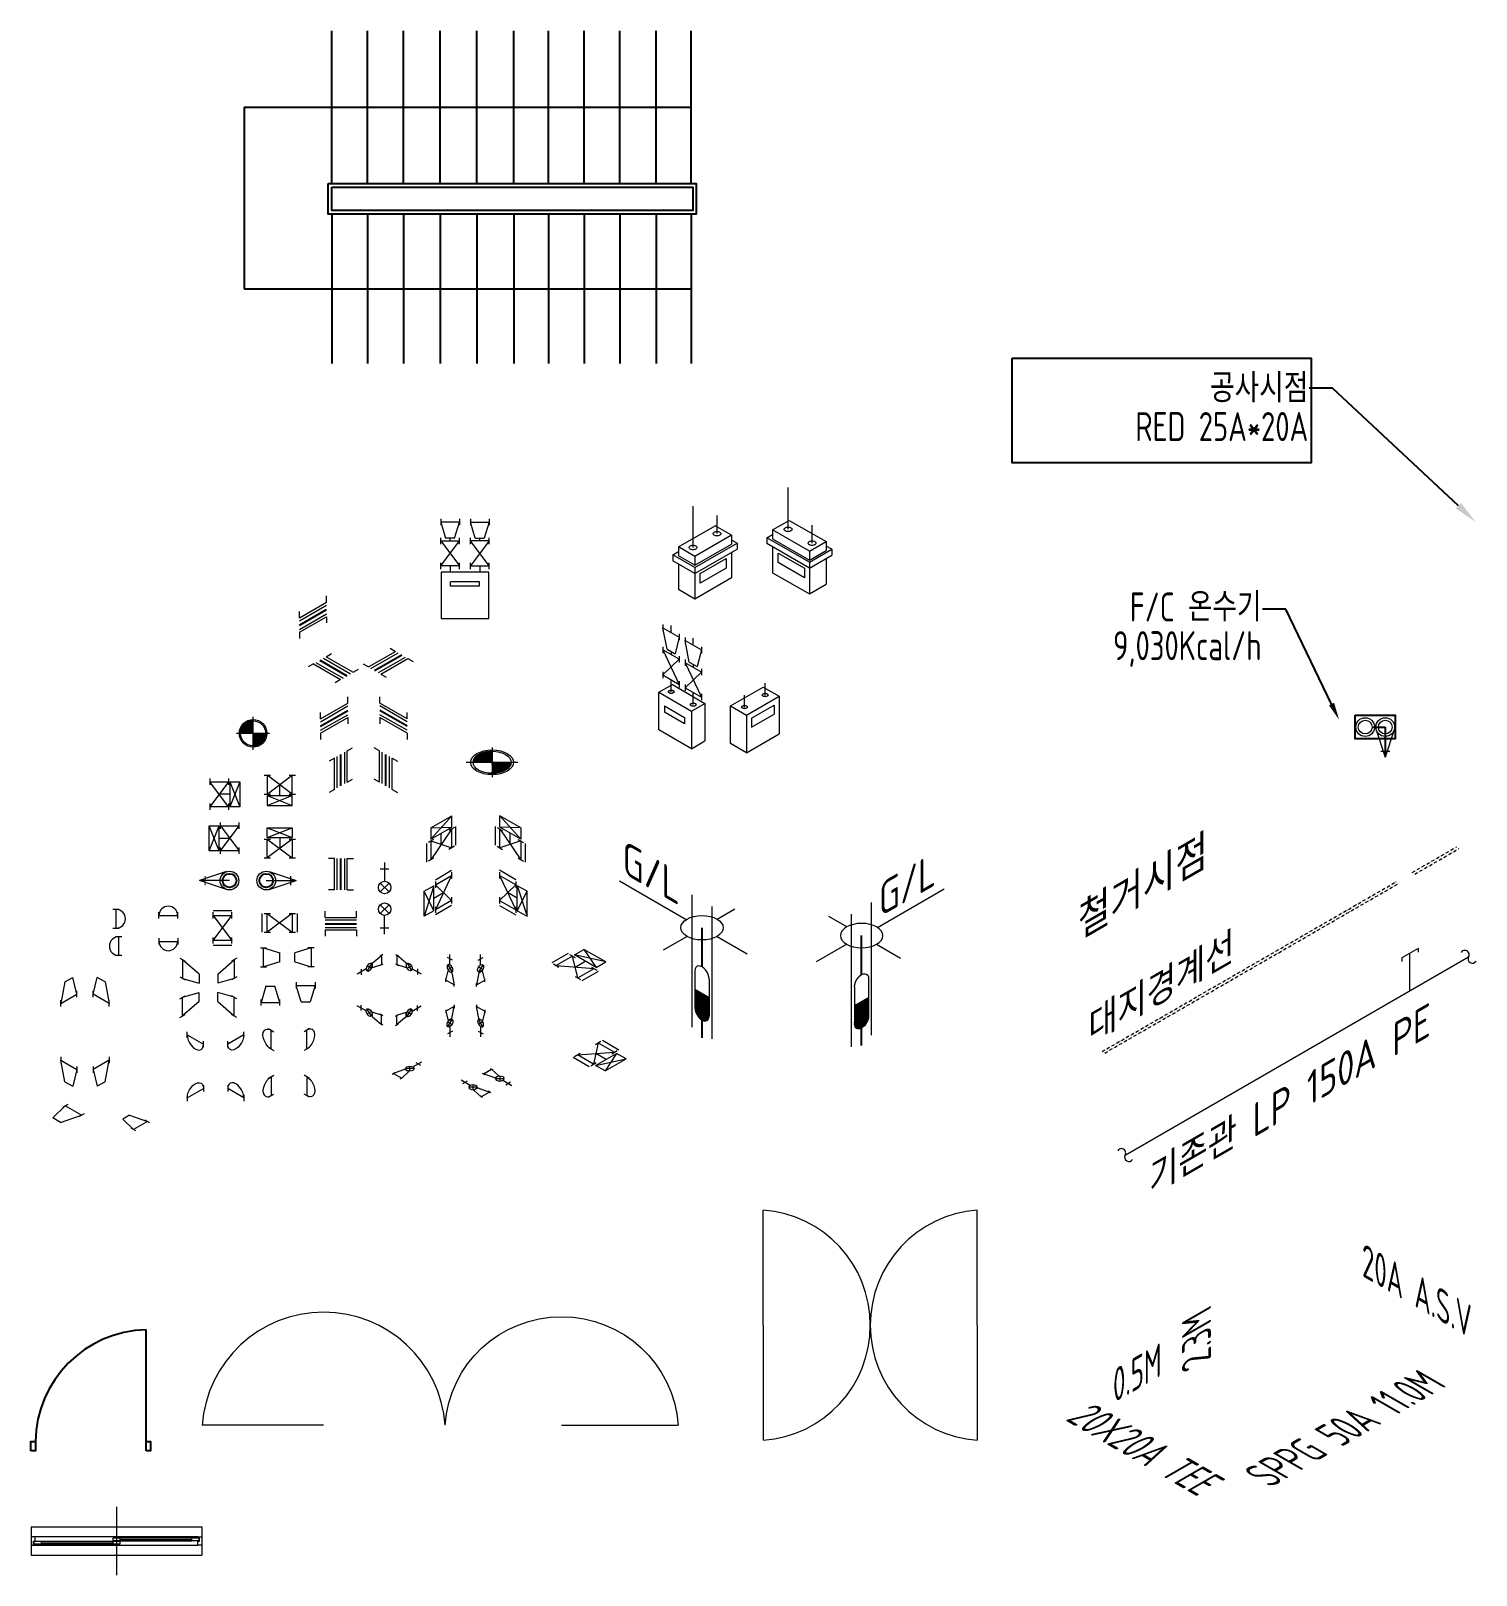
# Model space of a CAD drawing. Header units: millimetres. Extents: x 16332047 to 33387680, y -14835522 to -7015081.
# Drawn here: x 16589465 to 16605841, y -7622866 to -7605361 of the extents above; entities that cross this region are included whole.
import ezdxf
from ezdxf import colors
from ezdxf.entities.mleader import LeaderData, LeaderLine
from ezdxf.math import Vec2, Vec3

# ---------------------------------------------------------------- set-up
doc = ezdxf.new("R2010")
doc.units = ezdxf.units.MM
doc.header["$LTSCALE"] = 300
doc.header["$MEASUREMENT"] = 0
doc.linetypes.add('ACAD_ISO12W100', pattern=[21, 12, -3, 0, -3, 0, -3])
doc.layers.get('0').update_dxf_attribs({"linetype": 'CONTINUOUS'})
for name, color, linetype in [('8', 8, 'CONTINUOUS'), ('TEXT', 3, 'CONTINUOUS'), ('건물', 8, 'CONTINUOUS')]:
    doc.layers.add(name, color=color, linetype=linetype)
for name, color, linetype, lineweight in [('건물외벽', 2, 'CONTINUOUS', 18), ('기존관', 7, 'CONTINUOUS', 9), ('배관', 6, 'CONTINUOUS', 25)]:
    doc.layers.add(name, color=color, linetype=linetype, lineweight=lineweight)
doc.styles.add('ISOCP', font='isocp.shx', dxfattribs={"width": 1.1, "oblique": 30, "bigfont": 'whgtxt.shx'})
doc.styles.get("Standard").update_dxf_attribs({"font": 'symbol.ttf'})
doc.styles.add('style1', font='isocp.shx', dxfattribs={"width": 0.8, "bigfont": 'whgtxt.shx'})
doc.linetypes.add('GAS_LINE', pattern='A,12.7,-5.08,["GAS",Standard,S=2.54,R=0,X=-2.54,Y=-1.27],-6.35', length=24.13)

# ---------------------------------------------------------------- blocks, each defined once
blk = doc.blocks.new('A$C430B08D5')
at = {"color": 8, "lineweight": 5}
blk.add_line((0, 0), (-1102, 0), dxfattribs=at)
for centre, start, end in [((-3, -78), 89.8568, 175.967), ((3, -78), 4.033, 90.1432)]:
    blk.add_arc(centre, 1102, start, end, dxfattribs=at)
blk = doc.blocks.new('A$C45463C32')
at = {"layer": '건물'}
blk.add_line((-39, 82), (-39, 1045), dxfattribs=at)
for points in [[(-1032, 0), (-1032, 82), (-993, 82), (-993, 0)], [(-39, 0), (-39, 82), (0, 82), (0, 0)]]:
    blk.add_lwpolyline(points, close=True, dxfattribs=at)
blk.add_arc((-16, 69), 976, 91.3461, 179.2791, dxfattribs=at)
blk = doc.blocks.new('A$C4ACD31C0')
at = {"color": 8, "lineweight": 5}
for p, q in [((0, 2049), (-1102, 2049)), ((0, 2049), (1102, 2049)), ((0, 0), (-1102, 0)), ((0, 0), (1102, 0))]:
    blk.add_line(p, q, dxfattribs=at)
for centre, start, end in [((-3, 2126), 184.033, 270.1432), ((3, 2126), 269.8568, 355.967), ((-3, -78), 89.8568, 175.967), ((3, -78), 4.033, 90.1432)]:
    blk.add_arc(centre, 1102, start, end, dxfattribs=at)

msp = doc.modelspace()

# ---------------------------------------------------------------- hatches: boundary and pattern name
at = {"layer": '기존관', "lineweight": 9}
h = msp.add_hatch(dxfattribs=at)
h.set_pattern_fill('ANSI37', color=256, scale=14.195578, style=0)
h.set_pattern_definition([(45, (16455516.9703, -7666395.7417), (-1.254723667, 1.254723667), []), (135, (16455516.9703, -7666395.7417), (-1.254723667, -1.254723667), [])])
h.paths.add_polyline_path([(16591983, -7613324), (16591983, -7613182, 0.414214), (16591841, -7613324)])
h.paths.add_polyline_path([(16591983, -7613324), (16591983, -7613466, 0.414214), (16592125, -7613324)])
h = msp.add_hatch(dxfattribs=at)
h.set_pattern_fill('ANSI37', color=256, scale=9.936904, style=0)
h.set_pattern_definition([(45, (16497269.1001, -7650695.6995), (-0.878306567, 0.878306567), []), (135, (16497269.1001, -7650695.6995), (-0.878306567, -0.878306567), [])])
edge = h.paths.add_edge_path()
edge.add_line((16594691, -7613652), (16594691, -7613527))
edge.add_ellipse((16594691, -7613652), major_axis=(-216, 0), ratio=0.57735, start_angle=270, end_angle=360)
edge.add_line((16594475, -7613652), (16594691, -7613652))
edge = h.paths.add_edge_path()
edge.add_line((16594691, -7613652), (16594691, -7613776))
edge.add_ellipse((16594691, -7613652), major_axis=(-216, 0), ratio=0.57735, start_angle=90, end_angle=180)
edge.add_line((16594907, -7613652), (16594691, -7613652))
at = {"layer": '기존관'}
h = msp.add_hatch(dxfattribs=at)
h.set_pattern_fill('ANSI37', color=256, scale=35.488945, style=0)
h.set_pattern_definition([(45, (16582853.189, -7709222.006), (-3.13680917, 3.13680917), []), (135, (16582853.189, -7709222.006), (-3.13680917, -3.13680917), [])])
edge = h.paths.add_edge_path()
edge.add_line((16597150, -7616322), (16596990, -7616229))
edge.add_line((16596990, -7616229), (16596990, -7616436))
edge.add_ellipse((16597070, -7616482), major_axis=(56.5, -97.9), ratio=0.57735, start_angle=225, end_angle=405)
edge.add_line((16597150, -7616528), (16597150, -7616322))
h = msp.add_hatch(dxfattribs=at)
h.set_pattern_fill('ANSI37', color=256, scale=35.488945, style=0)
h.set_pattern_definition([(135, (16613094.94, -7709310.574), (3.13680917, 3.13680917), []), (45, (16613094.94, -7709310.574), (3.13680917, -3.13680917), [])])
edge = h.paths.add_edge_path()
edge.add_ellipse((16598878, -7616571), major_axis=(-56.5, -97.9), ratio=0.57735, start_angle=-45, end_angle=135)
edge.add_line((16598958, -7616525), (16598958, -7616318))
edge.add_line((16598958, -7616318), (16598798, -7616410))
edge.add_line((16598798, -7616410), (16598798, -7616617))

# ---------------------------------------------------------------- linework, layer by layer
at = {"lineweight": 9}
for p in [(16604710, -7613285), (16604913, -7613285)]:
    msp.add_line(p, (16604812, -7613593), dxfattribs=at)
msp.add_line((16604812, -7613253), (16604812, -7613593))
msp.add_lwpolyline([(16604472, -7613118), (16604925, -7613118), (16604925, -7613388), (16604472, -7613388)], close=True)
at = {"lineweight": 9, "const_width": 14.2}
msp.add_lwpolyline([(16604760, -7613529), (16604864, -7613529)], dxfattribs=at)
msp.add_lwpolyline([(16603119, -7614412, 0, 0, 0), (16603628, -7614118, 145, 0, 0), (16603899, -7613961, 0, 0, 0)], format="xyseb")
at = {"lineweight": 9}
for centre in [(16604585, -7613253), (16604812, -7613253)]:
    msp.add_circle(centre, 106, dxfattribs=at)
for centre, start, end in [((16605715, -7615833), 330, 150), ((16605799, -7615881), 150, 330), ((16601823, -7618080), 330, 150), ((16601907, -7618129), 150, 330)]:
    msp.add_arc(centre, 48.5, start, end, dxfattribs=at)
at = {"layer": '건물'}
for p, q in [((16592875, -7607093), (16592875, -7605361)), ((16593281, -7607093), (16593281, -7605361)), ((16593687, -7607093), (16593687, -7605361)), ((16594103, -7607093), (16594103, -7605361)), ((16594518, -7607093), (16594518, -7605361)), ((16594937, -7607093), (16594937, -7605361)), ((16595330, -7607093), (16595330, -7605361)), ((16595736, -7607093), (16595736, -7605361)), ((16596138, -7607093), (16596138, -7605361)), ((16596549, -7607093), (16596549, -7605361)), ((16596946, -7607093), (16596946, -7605361)), ((16591880, -7606225), (16591880, -7608284)), ((16591880, -7606225), (16596946, -7606225)), ((16592875, -7607437), (16592875, -7609132)), ((16593281, -7607437), (16593281, -7609132)), ((16593687, -7607437), (16593687, -7609132)), ((16594103, -7607437), (16594103, -7609132)), ((16594518, -7607437), (16594518, -7609132)), ((16594937, -7607437), (16594937, -7609132)), ((16595330, -7607437), (16595330, -7609132)), ((16595736, -7607437), (16595736, -7609132)), ((16596138, -7607437), (16596138, -7609132)), ((16596549, -7607437), (16596549, -7609132)), ((16596946, -7607437), (16596946, -7609132)), ((16591880, -7608284), (16596946, -7608284))]:
    msp.add_line(p, q, dxfattribs=at)
at = {"layer": '건물', "lineweight": 0}
for p, q in [((16590435, -7622093), (16590435, -7622866)), ((16589469, -7622320), (16589469, -7622639)), ((16589469, -7622320), (16591401, -7622320)), ((16591358, -7622432), (16589512, -7622432)), ((16591401, -7622320), (16591401, -7622639)), ((16589512, -7622528), (16591358, -7622528)), ((16589580, -7622483), (16590396, -7622483)), ((16589580, -7622500), (16590396, -7622500)), ((16589580, -7622517), (16590396, -7622517)), ((16590474, -7622443), (16591290, -7622443)), ((16590474, -7622461), (16591290, -7622461)), ((16590474, -7622477), (16591290, -7622477)), ((16589469, -7622639), (16591401, -7622639))]:
    msp.add_line(p, q, dxfattribs=at)
at = {"layer": '건물'}
for points in [[(16592835, -7607093), (16597004, -7607093), (16597004, -7607437), (16592835, -7607437)], [(16592875, -7607133), (16596964, -7607133), (16596964, -7607398), (16592875, -7607398)]]:
    msp.add_lwpolyline(points, close=True, dxfattribs=at)
at = {"layer": '건물', "lineweight": 0}
for points in [[(16589469, -7622528), (16589512, -7622528), (16589512, -7622520), (16589493, -7622520), (16589493, -7622480), (16589512, -7622480), (16589512, -7622432), (16589469, -7622432)], [(16591401, -7622528), (16591358, -7622528), (16591358, -7622480), (16591377, -7622480), (16591377, -7622440), (16591358, -7622440), (16591358, -7622432), (16591401, -7622432)], [(16589503, -7622483), (16589580, -7622483), (16589580, -7622517), (16589503, -7622517)], [(16590396, -7622443), (16590474, -7622443), (16590474, -7622477), (16590396, -7622477)], [(16590396, -7622483), (16590474, -7622483), (16590474, -7622517), (16590396, -7622517)], [(16591290, -7622443), (16591367, -7622443), (16591367, -7622477), (16591290, -7622477)]]:
    msp.add_lwpolyline(points, close=True, dxfattribs=at)
at = {"layer": '건물외벽', "linetype": 'ACAD_ISO12W100', "lineweight": 9, "ltscale": 0.01}
for p, q in [((16605118, -7614901), (16605619, -7614612)), ((16605148, -7614920), (16605649, -7614630)), ((16601603, -7616931), (16604940, -7615004)), ((16601634, -7616948), (16604965, -7615025))]:
    msp.add_line(p, q, dxfattribs=at)
at = {"layer": '기존관'}
for p, q in [((16598045, -7611011), (16598045, -7610538)), ((16596969, -7611216), (16596969, -7610749)), ((16597241, -7611059), (16597241, -7610854)), ((16596802, -7611210), (16597217, -7610970)), ((16597404, -7611078), (16597217, -7610970)), ((16597870, -7611019), (16598058, -7610910)), ((16597870, -7611019), (16597870, -7611121)), ((16598288, -7611260), (16597870, -7611019)), ((16598058, -7610910), (16598476, -7611151)), ((16598317, -7611168), (16598317, -7610963)), ((16594215, -7611143), (16594215, -7611113)), ((16594552, -7611143), (16594552, -7611113)), ((16596802, -7611210), (16596802, -7611311)), ((16596989, -7611318), (16596802, -7611210)), ((16597404, -7611078), (16596989, -7611318)), ((16596989, -7611446), (16597467, -7611170)), ((16596989, -7611419), (16597404, -7611179)), ((16597404, -7611078), (16597404, -7611179)), ((16597467, -7611170), (16597404, -7611134)), ((16597467, -7611170), (16597467, -7611237)), ((16597805, -7611107), (16597870, -7611070)), ((16597805, -7611107), (16597805, -7611174)), ((16598286, -7611384), (16597805, -7611107)), ((16598286, -7611452), (16597805, -7611174)), ((16597870, -7611121), (16598288, -7611362)), ((16597870, -7611215), (16597870, -7611506)), ((16598288, -7611260), (16598476, -7611151)), ((16598476, -7611151), (16598476, -7611253)), ((16598539, -7611238), (16598476, -7611202)), ((16596738, -7611301), (16596802, -7611264)), ((16596738, -7611301), (16596738, -7611368)), ((16596989, -7611446), (16596738, -7611301)), ((16596989, -7611512), (16596738, -7611368)), ((16596989, -7611419), (16596802, -7611311)), ((16596802, -7611404), (16596802, -7611694)), ((16596989, -7611512), (16597467, -7611237)), ((16596989, -7611318), (16596989, -7611419)), ((16597049, -7611513), (16597344, -7611343)), ((16597344, -7611343), (16597344, -7611451)), ((16597404, -7611273), (16597404, -7611562)), ((16597933, -7611280), (16598230, -7611451)), ((16597933, -7611388), (16597933, -7611280)), ((16598230, -7611560), (16597933, -7611388)), ((16598286, -7611384), (16598539, -7611238)), ((16598286, -7611452), (16598539, -7611306)), ((16598286, -7611384), (16598286, -7611743)), ((16598288, -7611362), (16598476, -7611253)), ((16598288, -7611260), (16598288, -7611362)), ((16598475, -7611343), (16598475, -7611634)), ((16598539, -7611238), (16598539, -7611306)), ((16594653, -7611497), (16594114, -7611497)), ((16594114, -7611497), (16594114, -7612022)), ((16594215, -7611427), (16594215, -7611497)), ((16594552, -7611427), (16594552, -7611497)), ((16594653, -7612022), (16594653, -7611497)), ((16596989, -7611446), (16596989, -7611802)), ((16597404, -7611562), (16596989, -7611802)), ((16597344, -7611451), (16597049, -7611621)), ((16597049, -7611621), (16597049, -7611513)), ((16597870, -7611506), (16598286, -7611743)), ((16598230, -7611451), (16598230, -7611560)), ((16594547, -7611608), (16594220, -7611608)), ((16594220, -7611655), (16594220, -7611608)), ((16594547, -7611655), (16594220, -7611655)), ((16594547, -7611655), (16594547, -7611608)), ((16596989, -7611802), (16596802, -7611694)), ((16598286, -7611743), (16598475, -7611634)), ((16594114, -7612022), (16594653, -7612022)), ((16593290, -7612572), (16593598, -7612395)), ((16593318, -7612588), (16593625, -7612410)), ((16593536, -7612359), (16593598, -7612395)), ((16592738, -7612496), (16593045, -7612673)), ((16593229, -7612537), (16593290, -7612572)), ((16593402, -7612636), (16593709, -7612459)), ((16593429, -7612652), (16593737, -7612475)), ((16593737, -7612475), (16593798, -7612510)), ((16593429, -7612652), (16593491, -7612688)), ((16592748, -7613241), (16593055, -7613064)), ((16593997, -7614397), (16594233, -7614260)), ((16595015, -7614397), (16594779, -7614260)), ((16593997, -7614523), (16594233, -7614386)), ((16595015, -7614523), (16594779, -7614386)), ((16591715, -7614993), (16591375, -7614993)), ((16592132, -7614993), (16592472, -7614993)), ((16597240, -7615430), (16597443, -7615313)), ((16598709, -7615519), (16598506, -7615402)), ((16596901, -7615626), (16596630, -7615782)), ((16597240, -7615626), (16597583, -7615824)), ((16598709, -7615715), (16598365, -7615913)), ((16599047, -7615715), (16599318, -7615871)), ((16593323, -7615934), (16593275, -7616016)), ((16593729, -7615931), (16593777, -7616014)), ((16594190, -7615947), (16594238, -7616030)), ((16594585, -7615947), (16594537, -7616030)), ((16593323, -7616531), (16593275, -7616449)), ((16593729, -7616534), (16593777, -7616451)), ((16594190, -7616650), (16594238, -7616568)), ((16594585, -7616650), (16594537, -7616568)), ((16593808, -7617125), (16593713, -7617125)), ((16594522, -7617336), (16594427, -7617336)), ((16594731, -7617238), (16594826, -7617238))]:
    msp.add_line(p, q, dxfattribs=at)
at = {"layer": '기존관', "lineweight": 9}
for p, q in [((16594109, -7610893), (16594109, -7610964)), ((16594109, -7610929), (16594164, -7611113)), ((16594322, -7610929), (16594109, -7610929)), ((16594266, -7611113), (16594322, -7610929)), ((16594322, -7610893), (16594322, -7610964)), ((16594446, -7610893), (16594446, -7610964)), ((16594446, -7610929), (16594659, -7610929)), ((16594501, -7611113), (16594446, -7610929)), ((16594659, -7610929), (16594603, -7611113)), ((16594659, -7610893), (16594659, -7610964)), ((16594109, -7611178), (16594109, -7611107)), ((16594109, -7611427), (16594322, -7611143)), ((16594109, -7611143), (16594322, -7611427)), ((16594109, -7611143), (16594322, -7611143)), ((16594266, -7611113), (16594164, -7611113)), ((16594322, -7611178), (16594322, -7611107)), ((16594446, -7611178), (16594446, -7611107)), ((16594659, -7611143), (16594446, -7611427)), ((16594659, -7611427), (16594446, -7611143)), ((16594659, -7611143), (16594446, -7611143)), ((16594501, -7611113), (16594603, -7611113)), ((16594659, -7611178), (16594659, -7611107)), ((16594109, -7611462), (16594109, -7611391)), ((16594322, -7611462), (16594322, -7611391)), ((16594446, -7611462), (16594446, -7611391)), ((16594659, -7611462), (16594659, -7611391)), ((16594322, -7611427), (16594109, -7611427)), ((16594446, -7611427), (16594659, -7611427)), ((16592508, -7612015), (16592816, -7611838)), ((16592508, -7612048), (16592816, -7611871)), ((16592816, -7611838), (16592816, -7611767)), ((16592508, -7612015), (16592508, -7611944)), ((16592508, -7612146), (16592816, -7611969)), ((16592508, -7612179), (16592816, -7612002)), ((16592816, -7612002), (16592816, -7612073)), ((16596627, -7612092), (16596627, -7612163)), ((16596720, -7612180), (16596720, -7612101)), ((16592508, -7612179), (16592508, -7612250)), ((16596627, -7612127), (16596812, -7612233)), ((16596675, -7612371), (16596627, -7612127)), ((16596812, -7612233), (16596764, -7612422)), ((16596812, -7612198), (16596812, -7612269)), ((16596878, -7612236), (16596878, -7612307)), ((16596926, -7612516), (16596878, -7612272)), ((16596878, -7612272), (16597063, -7612378)), ((16596971, -7612325), (16596971, -7612246)), ((16592809, -7612455), (16592870, -7612419)), ((16592809, -7612455), (16592870, -7612419)), ((16592809, -7612455), (16593116, -7612632)), ((16592809, -7612455), (16593116, -7612632)), ((16596627, -7612343), (16596627, -7612414)), ((16596812, -7612485), (16596627, -7612378)), ((16596627, -7612378), (16596812, -7612769)), ((16596675, -7612371), (16596764, -7612422)), ((16596720, -7612397), (16596720, -7612432)), ((16596812, -7612449), (16596812, -7612520)), ((16597063, -7612378), (16597015, -7612567)), ((16597063, -7612343), (16597063, -7612414)), ((16592667, -7612537), (16592605, -7612572)), ((16592667, -7612537), (16592605, -7612572)), ((16592667, -7612537), (16592974, -7612714)), ((16592667, -7612537), (16592974, -7612714)), ((16592695, -7612520), (16593003, -7612698)), ((16592695, -7612520), (16593003, -7612698)), ((16592780, -7612471), (16593088, -7612649)), ((16592780, -7612471), (16593088, -7612649)), ((16593116, -7612632), (16593178, -7612597)), ((16593116, -7612632), (16593178, -7612597)), ((16596627, -7612662), (16596812, -7612485)), ((16596627, -7612627), (16596627, -7612698)), ((16596878, -7612488), (16596878, -7612559)), ((16596878, -7612523), (16597063, -7612914)), ((16597063, -7612630), (16596878, -7612523)), ((16596878, -7612807), (16597063, -7612630)), ((16596926, -7612516), (16597015, -7612567)), ((16596971, -7612542), (16596971, -7612577)), ((16597063, -7612594), (16597063, -7612665)), ((16592974, -7612714), (16592913, -7612750)), ((16592974, -7612714), (16592913, -7612750)), ((16596581, -7612859), (16596734, -7612771)), ((16596627, -7612662), (16596812, -7612769)), ((16596720, -7612853), (16596720, -7612716)), ((16596734, -7612771), (16597103, -7612984)), ((16596812, -7612733), (16596812, -7612804)), ((16596878, -7612772), (16596878, -7612843)), ((16596878, -7612807), (16597063, -7612914)), ((16597393, -7613013), (16597763, -7612799)), ((16597763, -7612799), (16597945, -7612904)), ((16597785, -7612891), (16597785, -7612754)), ((16592748, -7613159), (16593055, -7612982)), ((16592748, -7613159), (16593055, -7612982)), ((16593055, -7612982), (16593055, -7612911)), ((16593055, -7612982), (16593055, -7612911)), ((16593420, -7612982), (16593420, -7612911)), ((16593727, -7613159), (16593420, -7612982)), ((16596581, -7612859), (16596950, -7613072)), ((16596581, -7613285), (16596581, -7612859)), ((16596971, -7612998), (16596971, -7612861)), ((16597063, -7612878), (16597063, -7612949)), ((16597552, -7613028), (16597552, -7612890)), ((16597575, -7613118), (16597945, -7612904)), ((16597945, -7612904), (16597945, -7613330)), ((16591983, -7613512), (16591983, -7613137)), ((16592748, -7613192), (16593055, -7613014)), ((16592748, -7613192), (16593055, -7613014)), ((16592748, -7613159), (16592748, -7613088)), ((16592748, -7613159), (16592748, -7613088)), ((16592748, -7613290), (16593055, -7613113)), ((16592748, -7613290), (16593055, -7613113)), ((16592748, -7613323), (16593055, -7613145)), ((16592748, -7613323), (16593055, -7613145)), ((16593055, -7613145), (16593055, -7613216)), ((16593055, -7613145), (16593055, -7613216)), ((16593727, -7613192), (16593420, -7613014)), ((16593727, -7613290), (16593420, -7613113)), ((16593420, -7613145), (16593420, -7613216)), ((16593727, -7613323), (16593420, -7613145)), ((16593727, -7613159), (16593727, -7613088)), ((16596643, -7613013), (16596873, -7613146)), ((16596643, -7613013), (16596643, -7613084)), ((16596873, -7613217), (16596643, -7613084)), ((16596873, -7613146), (16596873, -7613217)), ((16596950, -7613072), (16597103, -7612984)), ((16596950, -7613072), (16596950, -7613498)), ((16597103, -7612984), (16597103, -7613410)), ((16597393, -7613013), (16597575, -7613118)), ((16597393, -7613439), (16597393, -7613013)), ((16597575, -7613118), (16597575, -7613544)), ((16597632, -7613151), (16597888, -7613003)), ((16597632, -7613256), (16597888, -7613108)), ((16597632, -7613151), (16597632, -7613256)), ((16597888, -7613003), (16597888, -7613108)), ((16591796, -7613324), (16592170, -7613324)), ((16592748, -7613323), (16592748, -7613394)), ((16592748, -7613323), (16592748, -7613394)), ((16593727, -7613323), (16593727, -7613394)), ((16596950, -7613498), (16596581, -7613285)), ((16597575, -7613544), (16597945, -7613330)), ((16593049, -7613523), (16593111, -7613487)), ((16593415, -7613523), (16593354, -7613487)), ((16594691, -7613483), (16594691, -7613820)), ((16596950, -7613498), (16597103, -7613410)), ((16597575, -7613544), (16597393, -7613439)), ((16592907, -7613605), (16592846, -7613640)), ((16592907, -7613960), (16592907, -7613605)), ((16592936, -7613943), (16592936, -7613588)), ((16593021, -7613894), (16593021, -7613539)), ((16593049, -7613878), (16593049, -7613523)), ((16593415, -7613878), (16593415, -7613523)), ((16593444, -7613894), (16593444, -7613539)), ((16593529, -7613943), (16593529, -7613588)), ((16593557, -7613605), (16593619, -7613640)), ((16593557, -7613960), (16593557, -7613605)), ((16594399, -7613652), (16594983, -7613652)), ((16591491, -7613836), (16591491, -7613907)), ((16591704, -7613836), (16591704, -7613907)), ((16592108, -7613800), (16592179, -7613800)), ((16592144, -7614013), (16592427, -7613800)), ((16592427, -7614013), (16592144, -7613800)), ((16592144, -7613800), (16592144, -7614013)), ((16592392, -7613800), (16592463, -7613800)), ((16592427, -7614013), (16592427, -7613800)), ((16593049, -7613878), (16593111, -7613842)), ((16593415, -7613878), (16593354, -7613842)), ((16591704, -7614156), (16591491, -7613872)), ((16591704, -7613872), (16591491, -7614156)), ((16591491, -7613872), (16591704, -7613872)), ((16591720, -7614014), (16591598, -7614014)), ((16591720, -7613872), (16591832, -7614156)), ((16591832, -7613872), (16591720, -7614156)), ((16591720, -7613872), (16591720, -7614156)), ((16591720, -7613872), (16591832, -7613872)), ((16591832, -7613872), (16591832, -7614156)), ((16592108, -7614013), (16592179, -7614013)), ((16592144, -7614029), (16592144, -7614141)), ((16592144, -7614141), (16592427, -7614029)), ((16592144, -7614029), (16592427, -7614141)), ((16592144, -7614029), (16592427, -7614029)), ((16592286, -7614029), (16592286, -7613907)), ((16592392, -7614013), (16592463, -7614013)), ((16592427, -7614141), (16592427, -7614029)), ((16592907, -7613960), (16592846, -7613995)), ((16593557, -7613960), (16593619, -7613995)), ((16591491, -7614120), (16591491, -7614191)), ((16591704, -7614156), (16591491, -7614156)), ((16591704, -7614120), (16591704, -7614191)), ((16591832, -7614156), (16591720, -7614156)), ((16592144, -7614141), (16592427, -7614141)), ((16591485, -7614371), (16591597, -7614371)), ((16591485, -7614655), (16591485, -7614371)), ((16591485, -7614655), (16591597, -7614371)), ((16591597, -7614655), (16591485, -7614371)), ((16591597, -7614655), (16591597, -7614371)), ((16591613, -7614407), (16591613, -7614336)), ((16591613, -7614655), (16591825, -7614371)), ((16591613, -7614371), (16591825, -7614655)), ((16591613, -7614371), (16591825, -7614371)), ((16591825, -7614407), (16591825, -7614336)), ((16594233, -7614260), (16593997, -7614523)), ((16594233, -7614386), (16594233, -7614260)), ((16594282, -7614592), (16594282, -7614379)), ((16594729, -7614592), (16594729, -7614379)), ((16594779, -7614260), (16595015, -7614523)), ((16594779, -7614386), (16594779, -7614260)), ((16591597, -7614513), (16591719, -7614513)), ((16592108, -7614522), (16592179, -7614522)), ((16592144, -7614506), (16592427, -7614394)), ((16592144, -7614394), (16592427, -7614506)), ((16592144, -7614394), (16592427, -7614394)), ((16592144, -7614506), (16592144, -7614394)), ((16592144, -7614506), (16592427, -7614506)), ((16592427, -7614522), (16592144, -7614735)), ((16592144, -7614522), (16592427, -7614735)), ((16592144, -7614735), (16592144, -7614522)), ((16592286, -7614506), (16592286, -7614628)), ((16592392, -7614522), (16592463, -7614522)), ((16592427, -7614394), (16592427, -7614506)), ((16592427, -7614522), (16592427, -7614735)), ((16594027, -7614527), (16593966, -7614562)), ((16593997, -7614397), (16594233, -7614386)), ((16593997, -7614397), (16593997, -7614523)), ((16594233, -7614408), (16593997, -7614757)), ((16593997, -7614544), (16594233, -7614621)), ((16593997, -7614544), (16593997, -7614757)), ((16594115, -7614583), (16594115, -7614455)), ((16594264, -7614390), (16594202, -7614426)), ((16594233, -7614621), (16594233, -7614408)), ((16594748, -7614390), (16594809, -7614426)), ((16595015, -7614397), (16594779, -7614386)), ((16594779, -7614408), (16595015, -7614757)), ((16594779, -7614621), (16594779, -7614408)), ((16595015, -7614544), (16594779, -7614621)), ((16594897, -7614583), (16594897, -7614455)), ((16594984, -7614527), (16595046, -7614562)), ((16595015, -7614397), (16595015, -7614523)), ((16595015, -7614544), (16595015, -7614757)), ((16591597, -7614655), (16591485, -7614655)), ((16591613, -7614690), (16591613, -7614619)), ((16591825, -7614655), (16591613, -7614655)), ((16591825, -7614690), (16591825, -7614619)), ((16593947, -7614573), (16593947, -7614786)), ((16594264, -7614603), (16594202, -7614639)), ((16594748, -7614603), (16594809, -7614639)), ((16595064, -7614573), (16595064, -7614786)), ((16591683, -7614892), (16591375, -7614993)), ((16592108, -7614735), (16592179, -7614735)), ((16592164, -7614892), (16592472, -7614993)), ((16592392, -7614735), (16592463, -7614735)), ((16592907, -7614742), (16592836, -7614742)), ((16592907, -7615097), (16592907, -7614742)), ((16592936, -7615097), (16592936, -7614742)), ((16593021, -7615097), (16593021, -7614742)), ((16593049, -7615097), (16593049, -7614742)), ((16593049, -7614742), (16593120, -7614742)), ((16593423, -7614859), (16593522, -7614859)), ((16593473, -7614788), (16593473, -7615001)), ((16594027, -7614740), (16593966, -7614775)), ((16594048, -7614984), (16594232, -7614877)), ((16594232, -7614899), (16594232, -7614970)), ((16594959, -7614984), (16594774, -7614877)), ((16594774, -7614899), (16594774, -7614970)), ((16594984, -7614740), (16595046, -7614775)), ((16591683, -7615095), (16591375, -7614993)), ((16592164, -7615095), (16592472, -7614993)), ((16593523, -7615122), (16593422, -7615022)), ((16593422, -7615122), (16593523, -7615022)), ((16594029, -7615051), (16593920, -7615398)), ((16593920, -7615114), (16594029, -7615051)), ((16594029, -7615335), (16594029, -7615051)), ((16594048, -7615040), (16594232, -7614934)), ((16594232, -7614934), (16594048, -7615324)), ((16594048, -7615005), (16594048, -7615076)), ((16594232, -7615218), (16594048, -7615040)), ((16594959, -7615040), (16594774, -7614934)), ((16594774, -7614934), (16594959, -7615324)), ((16594774, -7615218), (16594959, -7615040)), ((16594959, -7615005), (16594959, -7615076)), ((16594977, -7615051), (16595087, -7615398)), ((16595087, -7615114), (16594977, -7615051)), ((16594977, -7615335), (16594977, -7615051)), ((16596891, -7615437), (16596134, -7615000)), ((16592907, -7615097), (16592836, -7615097)), ((16593049, -7615097), (16593120, -7615097)), ((16594029, -7615335), (16593920, -7615114)), ((16593920, -7615398), (16593920, -7615114)), ((16594029, -7615193), (16594140, -7615129)), ((16594232, -7615218), (16594048, -7615324)), ((16594232, -7615182), (16594232, -7615253)), ((16594774, -7615182), (16594774, -7615253)), ((16594774, -7615218), (16594959, -7615324)), ((16594977, -7615193), (16594867, -7615129)), ((16594977, -7615335), (16595087, -7615114)), ((16595087, -7615398), (16595087, -7615114)), ((16596957, -7616656), (16596957, -7615154)), ((16598991, -7616745), (16598991, -7615243)), ((16599057, -7615525), (16599814, -7615088)), ((16590395, -7615319), (16590466, -7615319)), ((16590430, -7615532), (16590430, -7615319)), ((16590916, -7615424), (16590916, -7615353)), ((16590916, -7615389), (16591129, -7615389)), ((16591129, -7615424), (16591129, -7615353)), ((16591530, -7615332), (16591743, -7615332)), ((16591530, -7615424), (16591530, -7615353)), ((16591530, -7615389), (16591743, -7615389)), ((16591530, -7615389), (16591743, -7615673)), ((16591530, -7615673), (16591743, -7615389)), ((16591743, -7615424), (16591743, -7615353)), ((16592087, -7615579), (16592087, -7615366)), ((16592108, -7615366), (16592179, -7615366)), ((16592427, -7615366), (16592144, -7615579)), ((16592144, -7615366), (16592427, -7615579)), ((16592144, -7615579), (16592144, -7615366)), ((16592392, -7615366), (16592463, -7615366)), ((16592427, -7615366), (16592427, -7615579)), ((16592484, -7615366), (16592484, -7615579)), ((16592801, -7615411), (16592801, -7615340)), ((16592801, -7615411), (16593156, -7615411)), ((16593156, -7615411), (16593156, -7615340)), ((16593523, -7615267), (16593422, -7615367)), ((16593422, -7615267), (16593523, -7615367)), ((16593473, -7615601), (16593473, -7615388)), ((16594029, -7615335), (16593920, -7615398)), ((16594232, -7615275), (16594048, -7615381)), ((16594048, -7615289), (16594048, -7615360)), ((16594774, -7615275), (16594959, -7615381)), ((16594959, -7615289), (16594959, -7615360)), ((16594977, -7615335), (16595087, -7615398)), ((16597184, -7616787), (16597184, -7615286)), ((16598764, -7616876), (16598764, -7615374)), ((16590395, -7615532), (16590466, -7615532)), ((16592108, -7615579), (16592179, -7615579)), ((16592392, -7615579), (16592463, -7615579)), ((16592801, -7615439), (16593156, -7615439)), ((16592801, -7615524), (16593156, -7615524)), ((16592801, -7615552), (16592801, -7615623)), ((16592801, -7615552), (16593156, -7615552)), ((16593156, -7615552), (16593156, -7615623)), ((16593423, -7615530), (16593522, -7615530)), ((16590495, -7615630), (16590424, -7615630)), ((16590460, -7615842), (16590460, -7615630)), ((16590916, -7615647), (16590916, -7615718)), ((16590916, -7615682), (16591129, -7615682)), ((16591129, -7615647), (16591129, -7615718)), ((16591530, -7615708), (16591530, -7615637)), ((16591743, -7615673), (16591530, -7615673)), ((16591743, -7615729), (16591530, -7615729)), ((16591743, -7615708), (16591743, -7615637)), ((16592065, -7615757), (16592136, -7615757)), ((16592101, -7615757), (16592286, -7615812)), ((16592101, -7615970), (16592101, -7615757)), ((16592640, -7615757), (16592455, -7615812)), ((16592675, -7615757), (16592604, -7615757)), ((16592640, -7615757), (16592640, -7615970)), ((16595624, -7615836), (16595732, -7615773)), ((16595978, -7615915), (16595732, -7615773)), ((16595732, -7615773), (16595870, -7615978)), ((16590495, -7615842), (16590424, -7615842)), ((16591152, -7615872), (16591213, -7615907)), ((16591370, -7616053), (16591183, -7615890)), ((16591183, -7615890), (16591183, -7616103)), ((16591582, -7616053), (16591770, -7615890)), ((16591800, -7615872), (16591739, -7615907)), ((16591770, -7615890), (16591770, -7616103)), ((16592286, -7615914), (16592101, -7615970)), ((16592286, -7615914), (16592286, -7615812)), ((16592455, -7615914), (16592455, -7615812)), ((16592455, -7615914), (16592640, -7615970)), ((16593332, -7615930), (16593439, -7615841)), ((16593332, -7615930), (16593332, -7615981)), ((16593439, -7615948), (16593332, -7615981)), ((16593454, -7615832), (16593423, -7615850)), ((16593454, -7615939), (16593423, -7615957)), ((16593439, -7615841), (16593439, -7615948)), ((16593598, -7615830), (16593629, -7615847)), ((16593598, -7615936), (16593629, -7615954)), ((16593719, -7615928), (16593613, -7615839)), ((16593613, -7615839), (16593613, -7615945)), ((16593613, -7615945), (16593719, -7615979)), ((16593719, -7615928), (16593719, -7615979)), ((16594241, -7615897), (16594187, -7615865)), ((16594214, -7615950), (16594214, -7615832)), ((16594534, -7615897), (16594588, -7615865)), ((16594561, -7615950), (16594561, -7615832)), ((16595552, -7615820), (16595367, -7615927)), ((16595386, -7615938), (16595447, -7615973)), ((16595601, -7615849), (16595417, -7615955)), ((16595417, -7615955), (16595847, -7615991)), ((16595570, -7615831), (16595632, -7615867)), ((16595662, -7616097), (16595601, -7615849)), ((16595870, -7615978), (16595624, -7615836)), ((16595978, -7615915), (16595624, -7615836)), ((16595632, -7615973), (16595747, -7615907)), ((16595870, -7615978), (16595978, -7615915)), ((16589851, -7616142), (16589939, -7616091)), ((16589987, -7616279), (16589939, -7616091)), ((16590169, -7616279), (16590217, -7616091)), ((16590305, -7616142), (16590217, -7616091)), ((16591152, -7616085), (16591213, -7616120)), ((16591183, -7616103), (16591370, -7616156)), ((16591370, -7616053), (16591370, -7616156)), ((16591582, -7616053), (16591582, -7616156)), ((16591770, -7616103), (16591582, -7616156)), ((16591800, -7616085), (16591739, -7616120)), ((16592065, -7615970), (16592136, -7615970)), ((16592675, -7615970), (16592604, -7615970)), ((16593265, -7615994), (16593163, -7616053)), ((16593206, -7615998), (16593206, -7616060)), ((16593323, -7615989), (16593275, -7615961)), ((16593729, -7615986), (16593777, -7615959)), ((16593787, -7615992), (16593888, -7616051)), ((16593846, -7615995), (16593846, -7616057)), ((16594168, -7616123), (16594192, -7616015)), ((16594168, -7616141), (16594168, -7616105)), ((16594260, -7616176), (16594168, -7616123)), ((16594190, -7616002), (16594238, -7615975)), ((16594236, -7616040), (16594192, -7616015)), ((16594236, -7616040), (16594260, -7616176)), ((16594539, -7616040), (16594515, -7616176)), ((16594515, -7616176), (16594607, -7616123)), ((16594585, -7616002), (16594537, -7615975)), ((16594539, -7616040), (16594583, -7616015)), ((16594607, -7616123), (16594583, -7616015)), ((16594607, -7616141), (16594607, -7616105)), ((16595632, -7616079), (16595693, -7616115)), ((16595662, -7616097), (16595847, -7615991)), ((16595712, -7616126), (16595896, -7616019)), ((16595816, -7615973), (16595878, -7616009)), ((16589851, -7616142), (16589803, -7616386)), ((16589803, -7616386), (16589987, -7616279)), ((16589987, -7616315), (16589987, -7616244)), ((16590169, -7616315), (16590169, -7616244)), ((16590353, -7616386), (16590169, -7616279)), ((16590305, -7616142), (16590353, -7616386)), ((16591152, -7616333), (16591213, -7616298)), ((16591183, -7616315), (16591370, -7616262)), ((16591370, -7616365), (16591370, -7616262)), ((16591770, -7616315), (16591582, -7616262)), ((16591582, -7616365), (16591582, -7616262)), ((16591800, -7616333), (16591739, -7616298)), ((16592129, -7616191), (16592073, -7616375)), ((16592129, -7616191), (16592231, -7616191)), ((16592286, -7616375), (16592231, -7616191)), ((16592472, -7616146), (16592472, -7616217)), ((16592527, -7616366), (16592472, -7616181)), ((16592472, -7616181), (16592685, -7616181)), ((16592685, -7616181), (16592630, -7616366)), ((16592685, -7616146), (16592685, -7616217)), ((16594260, -7616194), (16594260, -7616159)), ((16594515, -7616194), (16594515, -7616159)), ((16589803, -7616421), (16589803, -7616350)), ((16590353, -7616421), (16590353, -7616350)), ((16591183, -7616528), (16591183, -7616315)), ((16591370, -7616365), (16591183, -7616528)), ((16591582, -7616365), (16591770, -7616528)), ((16591770, -7616528), (16591770, -7616315)), ((16592073, -7616411), (16592073, -7616340)), ((16592073, -7616375), (16592286, -7616375)), ((16592286, -7616411), (16592286, -7616340)), ((16592527, -7616366), (16592630, -7616366)), ((16593265, -7616470), (16593163, -7616412)), ((16593206, -7616467), (16593206, -7616405)), ((16593323, -7616476), (16593275, -7616504)), ((16593729, -7616479), (16593777, -7616506)), ((16593787, -7616473), (16593888, -7616414)), ((16593846, -7616470), (16593846, -7616408)), ((16594260, -7616421), (16594168, -7616474)), ((16594168, -7616457), (16594168, -7616492)), ((16594168, -7616474), (16594192, -7616583)), ((16594236, -7616557), (16594260, -7616421)), ((16594260, -7616403), (16594260, -7616439)), ((16594515, -7616403), (16594515, -7616439)), ((16594515, -7616421), (16594607, -7616474)), ((16594539, -7616557), (16594515, -7616421)), ((16594607, -7616474), (16594583, -7616583)), ((16594607, -7616457), (16594607, -7616492)), ((16591152, -7616546), (16591213, -7616511)), ((16591800, -7616546), (16591739, -7616511)), ((16593332, -7616535), (16593332, -7616484)), ((16593439, -7616517), (16593332, -7616484)), ((16593332, -7616535), (16593439, -7616624)), ((16593454, -7616526), (16593423, -7616508)), ((16593454, -7616633), (16593423, -7616615)), ((16593439, -7616624), (16593439, -7616517)), ((16593598, -7616529), (16593629, -7616511)), ((16593598, -7616635), (16593629, -7616617)), ((16593613, -7616520), (16593719, -7616486)), ((16593613, -7616626), (16593613, -7616520)), ((16593719, -7616537), (16593613, -7616626)), ((16593719, -7616537), (16593719, -7616486)), ((16594190, -7616595), (16594238, -7616623)), ((16594236, -7616557), (16594192, -7616583)), ((16594214, -7616648), (16594214, -7616765)), ((16594585, -7616595), (16594537, -7616623)), ((16594539, -7616557), (16594583, -7616583)), ((16594561, -7616648), (16594561, -7616765)), ((16591236, -7616777), (16591236, -7616706)), ((16591236, -7616741), (16591420, -7616848)), ((16591420, -7616883), (16591420, -7616812)), ((16591879, -7616741), (16591695, -7616848)), ((16591695, -7616883), (16591695, -7616812)), ((16591879, -7616777), (16591879, -7616706)), ((16592156, -7616671), (16592217, -7616707)), ((16592187, -7616902), (16592187, -7616689)), ((16592622, -7616671), (16592560, -7616707)), ((16592591, -7616902), (16592591, -7616689)), ((16594241, -7616701), (16594187, -7616732)), ((16594534, -7616701), (16594588, -7616732)), ((16595894, -7616832), (16595842, -7617075)), ((16595863, -7616850), (16595924, -7616814)), ((16595894, -7616832), (16596078, -7616939)), ((16595943, -7616804), (16596127, -7616910)), ((16589803, -7616993), (16589803, -7617064)), ((16590353, -7616993), (16590353, -7617064)), ((16592156, -7616884), (16592217, -7616920)), ((16592622, -7616884), (16592560, -7616920)), ((16595792, -7617103), (16595608, -7616997)), ((16595626, -7616986), (16595688, -7616951)), ((16595657, -7616969), (16596078, -7616939)), ((16595842, -7617075), (16595657, -7616969)), ((16595864, -7617088), (16596101, -7616952)), ((16595983, -7617020), (16595868, -7616954)), ((16596101, -7616952), (16595972, -7617151)), ((16596047, -7616956), (16596109, -7616921)), ((16596209, -7617014), (16596101, -7616952)), ((16589851, -7617273), (16589803, -7617029)), ((16589803, -7617029), (16589987, -7617135)), ((16589987, -7617135), (16589939, -7617324)), ((16589987, -7617100), (16589987, -7617171)), ((16590353, -7617029), (16590169, -7617135)), ((16590169, -7617100), (16590169, -7617171)), ((16590169, -7617135), (16590217, -7617324)), ((16590305, -7617273), (16590353, -7617029)), ((16593559, -7617188), (16593590, -7617170)), ((16593705, -7617132), (16593575, -7617179)), ((16593575, -7617179), (16593667, -7617232)), ((16593667, -7617232), (16593749, -7617157)), ((16593705, -7617132), (16593749, -7617157)), ((16593760, -7617152), (16593760, -7617098)), ((16593794, -7617106), (16593896, -7617047)), ((16593826, -7617056), (16593880, -7617087)), ((16594577, -7617175), (16594608, -7617193)), ((16594593, -7617184), (16594685, -7617131)), ((16594670, -7617122), (16594700, -7617140)), ((16594685, -7617131), (16594767, -7617206)), ((16595811, -7617093), (16595872, -7617057)), ((16595864, -7617088), (16596209, -7617014)), ((16595972, -7617151), (16595864, -7617088)), ((16595972, -7617151), (16596209, -7617014)), ((16589851, -7617273), (16589939, -7617324)), ((16590305, -7617273), (16590217, -7617324)), ((16591236, -7617456), (16591420, -7617350)), ((16591420, -7617314), (16591420, -7617385)), ((16591695, -7617314), (16591695, -7617385)), ((16591879, -7617456), (16591695, -7617350)), ((16592156, -7617236), (16592217, -7617200)), ((16592187, -7617218), (16592187, -7617431)), ((16592622, -7617236), (16592560, -7617200)), ((16592591, -7617218), (16592591, -7617431)), ((16593651, -7617241), (16593682, -7617223)), ((16594441, -7617316), (16594339, -7617257)), ((16594409, -7617266), (16594355, -7617297)), ((16594475, -7617363), (16594475, -7617308)), ((16594531, -7617342), (16594486, -7617368)), ((16594531, -7617342), (16594661, -7617390)), ((16594723, -7617231), (16594593, -7617184)), ((16594723, -7617231), (16594767, -7617206)), ((16594779, -7617210), (16594779, -7617265)), ((16594812, -7617257), (16594914, -7617316)), ((16594845, -7617307), (16594899, -7617276)), ((16589884, -7617530), (16589822, -7617565)), ((16591236, -7617421), (16591236, -7617492)), ((16591879, -7617421), (16591879, -7617492)), ((16592156, -7617449), (16592217, -7617413)), ((16592622, -7617449), (16592560, -7617413)), ((16594568, -7617443), (16594486, -7617368)), ((16594584, -7617452), (16594553, -7617434)), ((16594661, -7617390), (16594568, -7617443)), ((16594676, -7617398), (16594645, -7617381)), ((16589853, -7617547), (16589713, -7617683)), ((16589802, -7617734), (16589713, -7617683)), ((16589802, -7617734), (16590037, -7617654)), ((16590037, -7617654), (16589853, -7617547)), ((16590068, -7617636), (16590006, -7617672)), ((16590582, -7617654), (16590506, -7617698)), ((16590626, -7617816), (16590506, -7617698)), ((16590582, -7617654), (16590786, -7617724)), ((16590812, -7617739), (16590759, -7617708)), ((16590653, -7617831), (16590600, -7617800)), ((16590786, -7617724), (16590626, -7617816))]:
    msp.add_line(p, q, dxfattribs=at)
at = {"layer": '기존관', "lineweight": 5}
for p, q in [((16596990, -7616017), (16596990, -7616436)), ((16597150, -7616109), (16597150, -7616528)), ((16598958, -7616106), (16598958, -7616525)), ((16597150, -7616322), (16596990, -7616229)), ((16598798, -7616198), (16598798, -7616617)), ((16598798, -7616410), (16598958, -7616318))]:
    msp.add_line(p, q, dxfattribs=at)
at = {"layer": '기존관'}
for points in [[(16597240, -7611035, -0.058752), (16597257, -7611037, -0.072341), (16597271, -7611042, -0.106617), (16597281, -7611052, -0.156851), (16597284, -7611060, -0.156851), (16597281, -7611069, -0.106617), (16597271, -7611078, -0.072341), (16597257, -7611084, -0.058752), (16597240, -7611086, -0.058752), (16597222, -7611084, -0.072341), (16597209, -7611078, -0.106617), (16597199, -7611069, -0.156851), (16597196, -7611060, -0.156851), (16597199, -7611052, -0.106617), (16597209, -7611042, -0.072341), (16597222, -7611037, -0.058752)], [(16598045, -7610986, -0.058752), (16598063, -7610988, -0.072341), (16598077, -7610993, -0.106617), (16598087, -7611002, -0.156851), (16598090, -7611011, -0.156851), (16598087, -7611020, -0.106617), (16598077, -7611029, -0.072341), (16598063, -7611035, -0.058752), (16598045, -7611037, -0.058752), (16598028, -7611035, -0.072341), (16598014, -7611029, -0.106617), (16598004, -7611020, -0.156851), (16598001, -7611011, -0.156851), (16598004, -7611002, -0.106617), (16598014, -7610993, -0.072341), (16598028, -7610988, -0.058752)], [(16596968, -7611192, -0.058752), (16596986, -7611194, -0.072341), (16596999, -7611199, -0.106617), (16597009, -7611208, -0.156851), (16597012, -7611217, -0.156851), (16597009, -7611226, -0.106617), (16596999, -7611235, -0.072341), (16596986, -7611241, -0.058752), (16596968, -7611243, -0.058752), (16596950, -7611241, -0.072341), (16596937, -7611235, -0.106617), (16596927, -7611226, -0.156851), (16596924, -7611217, -0.156851), (16596927, -7611208, -0.106617), (16596937, -7611199, -0.072341), (16596950, -7611194, -0.058752)], [(16598317, -7611142, -0.058752), (16598335, -7611144, -0.072341), (16598348, -7611150, -0.106617), (16598358, -7611159, -0.156851), (16598361, -7611168, -0.156851), (16598358, -7611177, -0.106617), (16598348, -7611186, -0.072341), (16598335, -7611191, -0.058752), (16598317, -7611194, -0.058752), (16598299, -7611191, -0.072341), (16598286, -7611186, -0.106617), (16598275, -7611177, -0.156851), (16598273, -7611168, -0.156851), (16598275, -7611159, -0.106617), (16598286, -7611150, -0.072341), (16598299, -7611144, -0.058752)]]:
    msp.add_lwpolyline(points, format="xyb", close=True, dxfattribs=at)
at = {"layer": '기존관', "lineweight": 9, "const_width": 14.2}
for points in [[(16591440, -7614941), (16591440, -7615046)], [(16592408, -7614941), (16592408, -7615046)]]:
    msp.add_lwpolyline(points, dxfattribs=at)
at = {"layer": '기존관', "lineweight": 9}
for centre, radius in [((16591983, -7613324), 156), ((16591983, -7613324), 142), ((16591715, -7614993), 106), ((16592132, -7614993), 106), ((16593473, -7615072), 71), ((16593473, -7615317), 71)]:
    msp.add_circle(centre, radius, dxfattribs=at)
at = {"layer": '기존관'}
for centre, start, end in [((16590430, -7615426), 270, 90), ((16591022, -7615389), 0, 180), ((16590460, -7615736), 90, 270), ((16591022, -7615682), 180, 0)]:
    msp.add_arc(centre, 106, start, end, dxfattribs=at)
at = {"layer": '기존관', "lineweight": 9}
for centre, major_axis in [((16596720, -7612853), (-33.2, 0)), ((16596720, -7612853), (-30.6, 0)), ((16596971, -7612998), (-33.2, 0)), ((16596971, -7612998), (-30.6, 0)), ((16597785, -7612890), (-33.2, 0)), ((16597785, -7612890), (-30.6, 0)), ((16597552, -7613026), (-33.2, 0)), ((16597552, -7613026), (-30.6, 0)), ((16594691, -7613652), (-243, 0)), ((16594691, -7613652), (-216, 0)), ((16593753, -7615972), (23.8, -41.2)), ((16594561, -7615988), (23.8, 41.2)), ((16593299, -7616490), (-23.8, 41.2)), ((16594214, -7616609), (-23.8, -41.2)), ((16593760, -7617125), (47.5, 0))]:
    msp.add_ellipse(centre, major_axis=major_axis, ratio=0.57735, dxfattribs=at)
at = {"layer": '기존관'}
msp.add_ellipse((16597070, -7615528), major_axis=(-240, 0), ratio=0.57735, dxfattribs=at)
at = {"layer": '기존관', "extrusion": (0, 0, -1)}
msp.add_ellipse((16598878, -7615617), major_axis=(240, 0), ratio=0.57735, dxfattribs=at)
at = {"layer": '기존관', "lineweight": 9, "extrusion": (0, 0, -1)}
for centre, major_axis in [((16593299, -7615975), (-23.8, -41.2)), ((16594214, -7615988), (-23.8, 41.2)), ((16593753, -7616492), (23.8, 41.2)), ((16594561, -7616609), (23.8, -41.2)), ((16594475, -7617336), (-47.5, 0)), ((16594779, -7617238), (47.5, 0))]:
    msp.add_ellipse(centre, major_axis=major_axis, ratio=0.57735, dxfattribs=at)
at = {"layer": '기존관'}
for centre, start_param, end_param in [((16597070, -7616063), 0.785398, 3.926991), ((16597070, -7616482), 3.926991, 7.068583)]:
    msp.add_ellipse(centre, major_axis=(56.5, -97.9), ratio=0.57735, start_param=start_param, end_param=end_param, dxfattribs=at)
at = {"layer": '기존관', "extrusion": (0, 0, -1)}
for centre, start_param, end_param in [((16598878, -7616152), 0.785398, 3.926991), ((16598878, -7616571), 3.926991, 7.068583)]:
    msp.add_ellipse(centre, major_axis=(-56.5, -97.9), ratio=0.57735, start_param=start_param, end_param=end_param, dxfattribs=at)
at = {"layer": '기존관', "lineweight": 9}
for centre, major_axis in [((16591328, -7616795), (-65, 113)), ((16592591, -7616796), (-65, -113)), ((16591787, -7617403), (65, -113)), ((16592187, -7617324), (65, 113))]:
    msp.add_ellipse(centre, major_axis=major_axis, ratio=0.57735, start_param=0.785398, end_param=3.926991, dxfattribs=at)
at = {"layer": '기존관', "lineweight": 9, "extrusion": (0, 0, -1)}
for centre, major_axis in [((16591787, -7616795), (65, 113)), ((16592187, -7616796), (65, -113)), ((16591328, -7617403), (-65, -113)), ((16592591, -7617324), (-65, 113))]:
    msp.add_ellipse(centre, major_axis=major_axis, ratio=0.57735, start_param=0.785398, end_param=3.926991, dxfattribs=at)
at = {"layer": '배관'}
for p, q in [((16592508, -7612097), (16592816, -7611920)), ((16593360, -7612612), (16593667, -7612435)), ((16592738, -7612496), (16593045, -7612673)), ((16592748, -7613241), (16593055, -7613064)), ((16593727, -7613241), (16593420, -7613064)), ((16604675, -7613253), (16604812, -7613253)), ((16592978, -7613919), (16592978, -7613564)), ((16593486, -7613919), (16593486, -7613564)), ((16592978, -7615097), (16592978, -7614742)), ((16592801, -7615482), (16593156, -7615482)), ((16597070, -7615971), (16597070, -7615528)), ((16598878, -7616060), (16598878, -7615617)), ((16597070, -7616776), (16597070, -7616574)), ((16598878, -7616864), (16598878, -7616663))]:
    msp.add_line(p, q, dxfattribs=at)
at = {"layer": '배관', "lineweight": 9}
for p, q in [((16605184, -7615762), (16604999, -7615869)), ((16605184, -7615762), (16605184, -7615805)), ((16604999, -7615869), (16604999, -7615911)), ((16605091, -7616241), (16605091, -7615815))]:
    msp.add_line(p, q, dxfattribs=at)
at = {"layer": '배관', "linetype": 'GAS_LINE', "lineweight": 9, "ltscale": 0.03}
msp.add_line((16601865, -7618104), (16605757, -7615857), dxfattribs=at)
at = {"layer": '배관'}
msp.add_lwpolyline([(16600585, -7609073), (16603972, -7609073), (16603972, -7610259), (16600585, -7610259)], close=True, dxfattribs=at)
at = {"layer": '배관', "lineweight": 9}
for centre in [(16604585, -7613253), (16604812, -7613253)]:
    msp.add_circle(centre, 78.1, dxfattribs=at)
at = {"layer": '배관'}
for centre in [(16591715, -7614993), (16592132, -7614993)]:
    msp.add_circle(centre, 78.1, dxfattribs=at)

# ---------------------------------------------------------------- block references
at = {"layer": '8', "xscale": 1.182821069025208, "yscale": 1.182821069025208, "zscale": 1.182821069025208, "rotation": 90}
msp.add_blockref('A$C4ACD31C0', (16600188, -7620034), dxfattribs=at)
at = {"layer": '8', "xscale": 1.314405352748843, "yscale": 1.314405352748843, "zscale": 1.314405352748843}
msp.add_blockref('A$C45463C32', (16590821, -7621458), dxfattribs=at)
at = {"layer": '건물'}
for p, xscale, yscale, zscale in [((16592782, -7621166), 1.2486850851114, 1.2486850851114, 1.2486850851114), ((16595479, -7621165), -1.198737681706944, 1.198737681706944, 1.198737681706944)]:
    msp.add_blockref('A$C430B08D5', p, dxfattribs=dict(at, xscale=xscale, yscale=yscale, zscale=zscale))

# ---------------------------------------------------------------- texts
at = {"layer": 'TEXT'}
for s, height, rotation, style, oblique, width, p in [('철거시점', 364.4, 30, 'style1', 30, 1.1, (16601331, -7615697)), ('G/L', 328.6, 330, 'style1', 330, 1.1, (16596171, -7614907)), ('G/L', 328.6, 30, 'ISOCP', 30, 1.1, (16599076, -7615411)), ('대지경계선', 328.6, 30, 'ISOCP', 30, 1.1, (16601447, -7616873)), ('기존관 LP 150A PE', 328.6, 30, 'ISOCP', 30, 1.1, (16602138, -7618589)), ('20A A.S.V', 328.6, 330, 'style1', 330, 0.8, (16604549, -7619475)), ('2.3M', 328.6, 90, 'style1', 330, 0.8, (16602837, -7620415)), ('0.5M', 328.6, 30, 'style1', 30, 0.8, (16601728, -7620919)), ('SPPG 50A 11.0M', 328.6, 30, 'style1', 330, 0.8, (16603513, -7621878)), ('20X20A TEE', 328.6, 330, 'ISOCP', 30, 0.8, (16601176, -7621106))]:
    msp.add_text(s, height=height, rotation=rotation, dxfattribs=dict(at, style=style, oblique=oblique, width=width)).set_placement(p)

# ---------------------------------------------------------------- leaders
at = {"layer": '배관'}
ml = msp.add_multileader_mtext('Standard', dxfattribs=at)
ml.set_content('공사시점\\PRED 25A*20A', color=3, style='style1')
ml.set_leader_properties(color=1)
ml.build(insert=Vec2(0, 0))
ml.multileader.update_dxf_attribs({"dogleg_length": 2, "arrow_head_size": 263, "scale": 100})
ctx = ml.context
ctx.base_point, ctx.scale, ctx.char_height, ctx.arrow_head_size, ctx.landing_gap_size, ctx.plane_origin = Vec3(16601839, -7609410), 100, 328.6, 263, 11.8, Vec3(16603811, -7608779)
ctx.text_align_type = 2
notes = []
notes.append((ctx, [(0, (1, 1, 0), (16604214, -7609410), (-1, 0), 263, [(0, [(16605834, -7610925)], 0, [])])]))
ctx.mtext.insert, ctx.mtext.alignment, ctx.mtext.line_spacing_factor, ctx.mtext.flow_direction = Vec3(16603940, -7609244), 3, 0.8, 5
ml = msp.add_multileader_mtext('Standard', dxfattribs=at)
ml.set_content('F/C 온수기\\P9,030Kcal/h', color=3, style='style1')
ml.set_leader_properties(color=1)
ml.build(insert=Vec2(0, 0))
ml.multileader.update_dxf_attribs({"dogleg_length": 2, "arrow_head_size": 197, "scale": 100})
ctx = ml.context
ctx.base_point, ctx.scale, ctx.char_height, ctx.arrow_head_size, ctx.landing_gap_size, ctx.plane_origin = Vec3(16601602, -7611917), 100, 328.6, 197, 11.8, Vec3(16602486, -7609386)
ctx.text_align_type = 2
notes.append((ctx, [(0, (1, 1, 0), (16603685, -7611917), (-1, 0), 263, [(0, [(16604289, -7613170)], 0, [])])]))
ctx.mtext.insert, ctx.mtext.alignment, ctx.mtext.line_spacing_factor, ctx.mtext.flow_direction = Vec3(16603410, -7611728), 3, 0.8, 5
for ctx, leaders in notes:
    for number, flags, end, landing, length, lines in leaders:
        leader = LeaderData()
        leader.index, (leader.has_last_leader_line, leader.has_dogleg_vector, leader.attachment_direction) = number, flags
        leader.last_leader_point, leader.dogleg_vector, leader.dogleg_length = Vec3(end), Vec3(landing), length
        for number, points, colour, breaks in lines:
            line = LeaderLine()
            line.index, line.vertices, line.color, line.breaks = number, Vec3.list(points), colors.encode_raw_color(colour), breaks
            leader.lines.append(line)
        ctx.leaders.append(leader)

doc.saveas('drawing.dxf')
